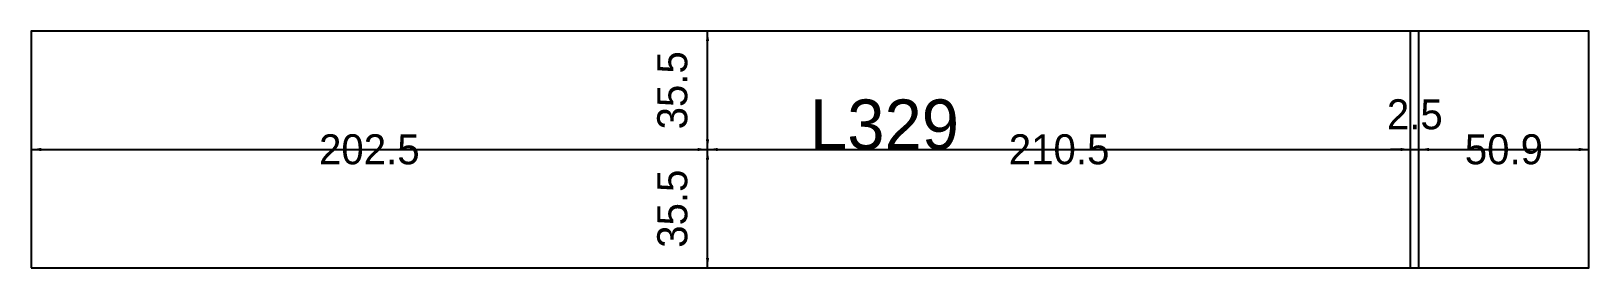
# Model space of a CAD drawing. Extents: x 4044 to 4510, y 1578 to 1649.
import ezdxf

# ---------------------------------------------------------------- set-up
doc = ezdxf.new("R2010")
doc.units = 0
for name, color, linetype in [('3', 3, 'Continuous'), ('4', 4, 'Continuous'), ('Painéis', 200, 'Continuous')]:
    doc.layers.add(name, color=color, linetype=linetype)
doc.dimstyles.new('COTA PAINEL-50', dxfattribs={"dimtxt": 9, "dimasz": 3, "dimexe": 3, "dimexo": 3, "dimgap": 3, "dimtad": 1, "dimdec": 1, "dimcen": 2.5, "dimclrd": 4, "dimclre": 4, "dimclrt": 240, "dimazin": 3, "dimtfac": 1, "dimtmove": 0, "dimatfit": 3})

# ---------------------------------------------------------------- blocks, each defined once
blk = doc.blocks.new('_CLOSEDFILLED')
at = {"color": 0, "linetype": 'BYBLOCK'}
blk.add_solid([(-1, 0.16), (0, 0), (-1, -0.16)], dxfattribs=at)
blk = doc.blocks.new('*D1')
at = {"color": 4}
for p, q in [((4043.57, 1616.44), (4043.57, 1616.44)), ((4246.07, 1616.44), (4246.07, 1616.44)), ((4046.57, 1613.44), (4122.32, 1613.44)), ((4167.32, 1613.44), (4243.07, 1613.44))]:
    blk.add_line(p, q, dxfattribs=at)
at = {"layer": 'Defpoints'}
for p in [(4043.57, 1613.44), (4043.57, 1613.44), (4246.07, 1613.44)]:
    blk.add_point(p, dxfattribs=at)
at = {"layer": 'Painéis', "color": 4, "xscale": 3, "yscale": 3, "rotation": 180}
blk.add_blockref('_CLOSEDFILLED', (4043.57, 1613.44), dxfattribs=at)
at = {"layer": 'Painéis', "color": 4, "xscale": 3, "yscale": 3}
blk.add_blockref('_CLOSEDFILLED', (4246.07, 1613.44), dxfattribs=at)
at = {"layer": 'Painéis', "color": 240, "insert": (4144.82, 1613.44), "char_height": 9, "attachment_point": 5}
blk.add_mtext('202.5', dxfattribs=at)
blk = doc.blocks.new('*D2')
at = {"color": 4}
for p, q in [((4246.07, 1616.44), (4246.07, 1616.44)), ((4456.57, 1616.44), (4456.57, 1616.44)), ((4249.07, 1613.44), (4328.82, 1613.44)), ((4373.82, 1613.44), (4453.57, 1613.44))]:
    blk.add_line(p, q, dxfattribs=at)
at = {"layer": 'Defpoints'}
for p in [(4246.07, 1613.44), (4246.07, 1613.44), (4456.57, 1613.44)]:
    blk.add_point(p, dxfattribs=at)
at = {"layer": 'Painéis', "color": 4, "xscale": 3, "yscale": 3, "rotation": 180}
blk.add_blockref('_CLOSEDFILLED', (4246.07, 1613.44), dxfattribs=at)
at = {"layer": 'Painéis', "color": 4, "xscale": 3, "yscale": 3}
blk.add_blockref('_CLOSEDFILLED', (4456.57, 1613.44), dxfattribs=at)
at = {"layer": 'Painéis', "color": 240, "insert": (4351.32, 1613.44), "char_height": 9, "attachment_point": 5}
blk.add_mtext('210.5', dxfattribs=at)
blk = doc.blocks.new('*D4')
at = {"color": 4}
for p, q in [((4459.07, 1616.44), (4459.07, 1616.44)), ((4509.93, 1616.44), (4509.93, 1616.44)), ((4462.07, 1613.44), (4466.5, 1613.44)), ((4502.5, 1613.44), (4506.93, 1613.44))]:
    blk.add_line(p, q, dxfattribs=at)
at = {"layer": 'Defpoints'}
for p in [(4459.07, 1613.44), (4459.07, 1613.44), (4509.93, 1613.44)]:
    blk.add_point(p, dxfattribs=at)
at = {"layer": 'Painéis', "color": 4, "xscale": 3, "yscale": 3, "rotation": 180}
blk.add_blockref('_CLOSEDFILLED', (4459.07, 1613.44), dxfattribs=at)
at = {"layer": 'Painéis', "color": 4, "xscale": 3, "yscale": 3}
blk.add_blockref('_CLOSEDFILLED', (4509.93, 1613.44), dxfattribs=at)
at = {"layer": 'Painéis', "color": 240, "insert": (4484.5, 1613.44), "char_height": 9, "attachment_point": 5}
blk.add_mtext('50.9', dxfattribs=at)

msp = doc.modelspace()

# ---------------------------------------------------------------- linework, layer by layer
at = {"layer": '3'}
for p, q in [((4509.93, 1648.94), (4043.57, 1648.94)), ((4043.57, 1648.94), (4043.57, 1577.94)), ((4509.93, 1577.94), (4509.93, 1648.94)), ((4043.57, 1577.94), (4509.93, 1577.94))]:
    msp.add_line(p, q, dxfattribs=at)
at = {"layer": '3', "lineweight": 25}
msp.add_lwpolyline([(4043.57, 1577.94), (4509.93, 1577.94), (4509.93, 1648.94), (4043.57, 1648.94)], close=True, dxfattribs=at)
at = {"layer": '3'}
for points in [[(4246.07, 1577.94), (4246.07, 1648.94)], [(4456.57, 1577.94), (4456.57, 1648.94)], [(4459.07, 1577.94), (4459.07, 1648.94)], [(4043.57, 1613.44), (4509.93, 1613.44)]]:
    msp.add_lwpolyline(points, dxfattribs=at)
at = {"layer": 'Painéis', "lineweight": 18}
for p, q in [((4246.07, 1577.94), (4246.07, 1648.94)), ((4456.57, 1577.94), (4456.57, 1648.94)), ((4459.07, 1577.94), (4459.07, 1648.94)), ((4043.57, 1613.44), (4509.93, 1613.44))]:
    msp.add_line(p, q, dxfattribs=at)

# ---------------------------------------------------------------- texts
at = {"layer": '4'}
msp.add_text('L329', height=15, dxfattribs=at).set_placement((4276.75, 1613.44))

# ---------------------------------------------------------------- dimensions: what is measured, and where the dimension line sits
at = {"layer": 'Painéis'}
for base, p1, p2 in [((4246.07, 1613.44), (4246.07, 1613.44), (4246.07, 1648.94)), ((4246.07, 1577.94), (4246.07, 1577.94), (4246.07, 1613.44))]:
    msp.add_linear_dim(base=base, p1=p1, p2=p2, angle=90, text='35.5', dimstyle='COTA PAINEL-50', dxfattribs=at).render()
msp.add_linear_dim(base=(4456.57, 1613.44), p1=(4456.57, 1613.44), p2=(4459.07, 1613.44), text='2.5', dimstyle='COTA PAINEL-50', dxfattribs=at).render()
for base, p1, p2, text, picture, middle in [((4043.57, 1613.44), (4043.57, 1613.44), (4246.07, 1613.44), '202.5', '*D1', (4144.82, 1613.44)), ((4246.07, 1613.44), (4246.07, 1613.44), (4456.57, 1613.44), '210.5', '*D2', (4351.32, 1613.44)), ((4459.07, 1613.44), (4459.07, 1613.44), (4509.93, 1613.44), '50.9', '*D4', (4484.5, 1613.44))]:
    dim = msp.add_linear_dim(base=base, p1=p1, p2=p2, text=text, dimstyle='COTA PAINEL-50', dxfattribs=at)
    dim.commit()
    dim.dimension.update_dxf_attribs({"geometry": picture, "text_midpoint": middle})

doc.saveas('drawing.dxf')
